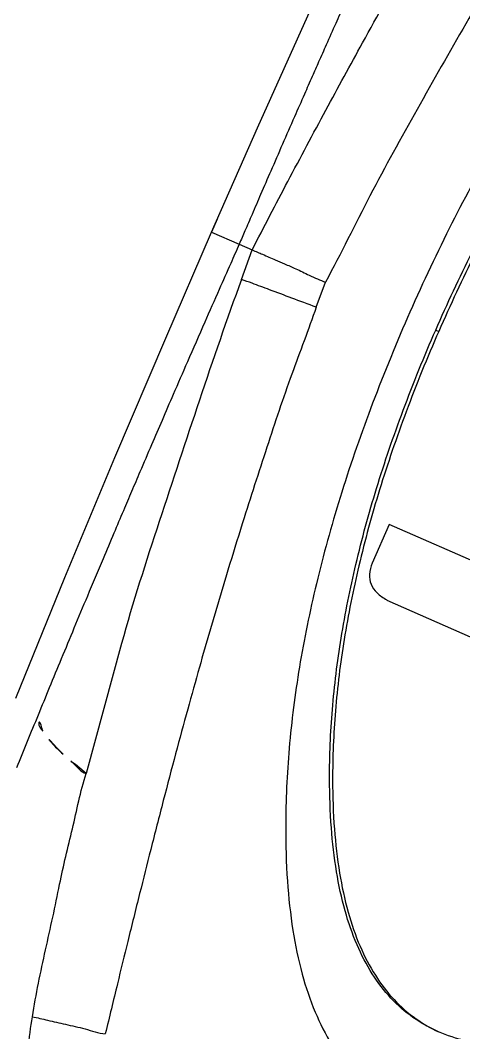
# Model space of a CAD drawing. Header units: millimetres. Extents: x 1145859089 to 1147511753, y -1047484727 to -1047247487.
# Drawn here: x 1146005592.07 to 1146005611.57, y -1047431332.1 to -1047431287.64 of the extents above; entities that cross this region are included whole.
import ezdxf
from ezdxf.xclip import XClip

# ---------------------------------------------------------------- set-up
doc = ezdxf.new("R2010")
doc.units = ezdxf.units.MM
doc.header["$LTSCALE"] = 100
doc.header["$MEASUREMENT"] = 0
doc.header["$XCLIPFRAME"] = 2
doc.layers.get('0').update_dxf_attribs({"linetype": 'CONTINUOUS'})
doc.layers.add('XREF', color=135, linetype='CONTINUOUS')
doc.layers.add('단지배치도$0$W240910', color=135, linetype='CONTINUOUS')

# ---------------------------------------------------------------- blocks, each defined once
blk = doc.blocks.new('단지배치도$0$zw$9902')
at = {"layer": '단지배치도$0$W240910', "linetype": 'ByBlock', "ltscale": 20}
for p, q in [((67461.676, -59923.055), (67464.016, -59917.847)), ((67459.654, -59927.64), (67461.676, -59923.055)), ((67459.9, -59927.079), (67459.654, -59927.64)), ((67457.637, -59932.291), (67459.654, -59927.64)), ((67459.654, -59927.64), (67460.868, -59928.171)), ((67460.868, -59928.171), (67461.44, -59928.421)), ((67460.971, -59929.719), (67461.44, -59928.421)), ((67464.247, -59930.937), (67464.665, -59929.832)), ((67469.508, -59931.94), (67469.642, -59931.998)), ((67455.402, -59937.544), (67457.637, -59932.291)), ((67453.205, -59942.814), (67455.402, -59937.544)), ((67467.461, -59940.478), (67466.718, -59942.178)), ((67473.96, -59943.321), (67467.461, -59940.478)), ((67451.045, -59948.099), (67453.205, -59942.814)), ((67467.351, -59943.805), (67474.007, -59946.716)), ((67455.695, -59945.707), (67454.133, -59951.408))]:
    blk.add_line(p, q, dxfattribs=at)
at = {"layer": '단지배치도$0$W240910'}
blk.add_arc((56404.253, -57219.78, 0), 12756.719, 322.5073299, 9.110085, dxfattribs=at)
at = {"layer": '단지배치도$0$W240910', "linetype": 'ByBlock', "ltscale": 20}
blk.add_arc((68123.925, -60224.75), 726.341, 157.675833, 157.873299, dxfattribs=at)
for points, knots in [([(67493.696, -59907.719), (67493.264, -59907.529), (67492.357, -59907.238), (67490.914, -59907.095), (67489.407, -59907.25), (67487.84, -59907.697), (67486.214, -59908.431), (67484.525, -59909.451), (67482.771, -59910.755), (67480.754, -59912.517), (67478.544, -59914.758), (67476.239, -59917.512), (67474.053, -59920.558), (67471.985, -59923.896), (67470.035, -59927.526), (67468.234, -59931.384), (67466.624, -59935.326), (67465.281, -59939.226), (67464.232, -59943.013), (67463.479, -59946.687), (67463.022, -59950.249), (67462.876, -59953.391), (67462.952, -59956.066), (67463.185, -59958.236), (67463.584, -59960.167), (67464.149, -59961.858), (67464.884, -59963.311), (67465.794, -59964.523), (67466.879, -59965.487), (67467.71, -59965.956), (67468.142, -59966.145)], [0, 0, 0, 0, 1.413182, 2.834148, 4.322514, 5.930416, 7.699453, 9.660999, 11.838121, 14.247704, 17.689668, 21.269748, 25.009586, 28.928178, 33.042044, 37.365468, 41.694091, 45.811845, 49.732988, 53.474028, 57.053964, 60.494463, 62.90047, 65.074832, 67.034455, 68.802419, 70.41008, 71.898956, 73.321006, 74.735573, 74.735573, 74.735573, 74.735573]), ([(67470.05, -59907.637), (67469.867, -59908.031), (67469.491, -59908.842), (67468.913, -59910.095), (67468.304, -59911.421), (67467.641, -59912.87), (67466.971, -59914.343), (67466.34, -59915.74), (67465.858, -59916.811), (67465.459, -59917.7), (67465.096, -59918.512), (67464.719, -59919.358), (67464.375, -59920.132), (67464.056, -59920.852), (67463.702, -59921.656), (67463.265, -59922.649), (67462.772, -59923.773), (67462.277, -59924.91), (67461.832, -59925.935), (67461.452, -59926.812), (67461.138, -59927.541), (67460.951, -59927.977), (67460.868, -59928.171)], [0, 0, 0, 0, 1.30232, 2.682145, 4.139488, 5.681888, 7.46195, 8.994361, 10.279153, 10.984886, 11.919185, 12.948395, 13.761332, 14.460806, 15.311977, 16.395281, 17.715739, 18.996063, 20.113646, 21.068948, 21.862387, 22.494313, 22.494313, 22.494313, 22.494313]), ([(67468.141, -59966.146), (67468.573, -59966.335), (67469.48, -59966.627), (67470.923, -59966.769), (67472.43, -59966.614), (67473.996, -59966.166), (67475.623, -59965.431), (67477.312, -59964.411), (67479.066, -59963.106), (67481.084, -59961.344), (67483.294, -59959.101), (67485.599, -59956.347), (67487.786, -59953.301), (67489.854, -59949.963), (67491.803, -59946.333), (67493.604, -59942.476), (67495.213, -59938.535), (67496.557, -59934.636), (67497.605, -59930.85), (67498.357, -59927.176), (67498.815, -59923.615), (67498.96, -59920.472), (67498.884, -59917.798), (67498.651, -59915.627), (67498.253, -59913.697), (67497.688, -59912.006), (67496.952, -59910.553), (67496.043, -59909.341), (67494.958, -59908.377), (67494.128, -59907.908), (67493.696, -59907.719)], [0, 0, 0, 0, 1.412766, 2.833461, 4.321746, 5.929778, 7.699157, 9.661244, 11.839094, 14.249578, 17.69248, 21.273155, 25.013227, 28.931683, 33.045041, 37.367585, 41.694975, 45.811725, 49.732095, 53.472597, 57.052228, 60.492655, 62.898636, 65.072954, 67.032507, 68.800365, 70.407871, 71.89653, 73.318297, 74.732515, 74.732515, 74.732515, 74.732515]), ([(67469.508, -59931.94), (67470.014, -59930.783), (67471.061, -59928.548), (67472.781, -59925.363), (67474.611, -59922.428), (67476.553, -59919.745), (67478.607, -59917.312), (67480.577, -59915.325), (67482.379, -59913.762), (67483.949, -59912.607), (67485.463, -59911.706), (67486.924, -59911.059), (67488.334, -59910.669), (67489.693, -59910.54), (67490.998, -59910.677), (67491.819, -59910.943), (67492.211, -59911.114)], [0, 0, 0, 0, 3.787928, 7.400997, 10.852194, 14.156419, 17.330636, 20.393975, 22.540099, 24.48139, 26.233366, 27.817115, 29.261118, 30.602782, 31.88848, 33.170672, 33.170672, 33.170672, 33.170672]), ([(67491.947, -59911.015), (67491.678, -59910.918), (67490.989, -59910.721), (67489.825, -59910.599), (67488.465, -59910.728), (67487.055, -59911.118), (67485.594, -59911.765), (67484.08, -59912.666), (67482.512, -59913.821), (67480.71, -59915.384), (67478.739, -59917.371), (67476.686, -59919.805), (67474.744, -59922.489), (67472.913, -59925.423), (67471.194, -59928.607), (67470.148, -59930.842), (67469.642, -59931.998)], [0, 0, 0, 0, 0.857072, 2.143513, 3.48566, 4.929829, 6.513411, 8.264891, 10.205374, 12.350393, 15.415003, 18.590005, 21.894496, 25.345424, 28.957677, 32.744241, 32.744241, 32.744241, 32.744241]), ([(67461.44, -59928.421), (67461.955, -59927.414), (67463.028, -59925.363), (67464.645, -59922.332), (67466.41, -59919.107), (67468.119, -59916.028), (67469.353, -59913.969), (67469.861, -59913.074)], [0, 0, 0, 0, 3.394054, 6.942998, 10.306959, 14.421481, 17.507816, 17.507816, 17.507816, 17.507816]), ([(67472.971, -59914.883), (67472.241, -59916.077), (67470.797, -59918.525), (67468.683, -59922.248), (67466.59, -59926.008), (67465.341, -59928.583), (67464.665, -59929.832)], [0, 0, 0, 0, 4.199429, 8.524364, 12.844117, 17.106084, 17.106084, 17.106084, 17.106084]), ([(67460.868, -59928.171), (67460.742, -59928.452), (67460.448, -59929.115), (67459.941, -59930.258), (67459.306, -59931.699), (67458.632, -59933.237), (67458.008, -59934.673), (67457.482, -59935.887), (67456.995, -59937.019), (67456.549, -59938.06), (67456.136, -59939.025), (67455.754, -59939.922), (67455.336, -59940.908), (67454.808, -59942.159), (67454.223, -59943.551), (67453.611, -59945.014), (67453.054, -59946.354), (67452.528, -59947.625), (67452.189, -59948.451), (67452.024, -59948.852)], [0, 0, 0, 0, 0.924484, 2.174977, 3.752102, 5.648873, 7.212033, 8.45034, 9.617467, 10.909322, 11.846394, 12.764799, 13.835881, 15.059641, 16.8379, 18.366159, 19.815845, 21.191777, 22.49399, 22.49399, 22.49399, 22.49399]), ([(67461.44, -59928.421), (67461.589, -59928.493), (67461.934, -59928.625), (67462.401, -59928.839), (67462.888, -59929.045), (67463.389, -59929.26), (67463.867, -59929.497), (67464.303, -59929.694), (67464.542, -59929.801), (67464.665, -59929.832)], [0, 0, 0, 0, 0.497017, 1.104706, 1.542675, 2.084213, 2.739735, 3.141401, 3.520797, 3.520797, 3.520797, 3.520797]), ([(67460.971, -59929.719), (67460.318, -59931.475), (67459.113, -59935.02), (67457.347, -59940.346), (67456.189, -59943.904), (67455.695, -59945.707)], [0, 0, 0, 0, 5.619494, 11.229156, 16.838063, 16.838063, 16.838063, 16.838063]), ([(67464.247, -59930.937), (67463.892, -59930.803), (67463.21, -59930.548), (67462.272, -59930.198), (67461.535, -59929.925), (67461.125, -59929.775), (67460.971, -59929.719)], [0, 0, 0, 0, 1.136727, 2.184905, 3.002441, 3.494841, 3.494841, 3.494841, 3.494841]), ([(67464.247, -59930.937), (67463.919, -59931.925), (67463.121, -59933.949), (67462.073, -59937.114), (67461.022, -59940.35), (67460.039, -59943.571), (67459.414, -59945.688), (67459.119, -59946.745)], [0, 0, 0, 0, 3.123294, 6.522203, 10.00203, 13.329648, 16.623577, 16.623577, 16.623577, 16.623577]), ([(67465.997, -59942.23), (67466.262, -59941.109), (67466.887, -59938.831), (67468.065, -59935.397), (67469, -59933.103), (67469.508, -59931.94)], [0, 0, 0, 0, 3.455085, 7.079122, 10.885055, 10.885055, 10.885055, 10.885055]), ([(67469.642, -59931.998), (67469.133, -59933.161), (67468.197, -59935.457), (67467.02, -59938.892), (67466.395, -59941.17), (67466.129, -59942.29)], [0, 0, 0, 0, 3.807337, 7.432214, 10.887577, 10.887577, 10.887577, 10.887577]), ([(67466.718, -59942.178), (67466.652, -59942.333), (67466.567, -59942.643), (67466.633, -59943.119), (67466.922, -59943.517), (67467.202, -59943.702), (67467.361, -59943.786)], [0, 0, 0, 0, 0.504743, 0.941483, 1.392538, 1.933735, 1.933735, 1.933735, 1.933735]), ([(67469.625, -59962.754), (67469.233, -59962.583), (67468.48, -59962.16), (67467.494, -59961.294), (67466.665, -59960.208), (67465.994, -59958.907), (67465.475, -59957.394), (67465.107, -59955.669), (67464.887, -59953.731), (67464.808, -59951.352), (67464.925, -59948.565), (67465.317, -59945.415), (67465.743, -59943.3), (67465.997, -59942.23)], [0, 0, 0, 0, 1.282309, 2.568702, 3.911493, 5.356883, 6.942129, 8.695597, 10.638295, 12.785687, 15.832353, 18.996508, 22.297572, 22.297572, 22.297572, 22.297572]), ([(67466.129, -59942.29), (67465.876, -59943.361), (67465.449, -59945.475), (67465.058, -59948.624), (67464.941, -59951.411), (67465.021, -59953.79), (67465.241, -59955.729), (67465.609, -59957.455), (67466.128, -59958.968), (67466.8, -59960.268), (67467.628, -59961.354), (67468.578, -59962.188), (67469.282, -59962.593), (67469.625, -59962.753)], [0, 0, 0, 0, 3.300789, 6.464136, 9.509494, 11.658, 13.601515, 15.355484, 16.940899, 18.386121, 19.728421, 21.014056, 22.150701, 22.150701, 22.150701, 22.150701]), ([(67459.119, -59946.745), (67458.947, -59947.362), (67458.59, -59948.627), (67458.062, -59950.58), (67457.52, -59952.633), (67456.994, -59954.68), (67456.474, -59956.743), (67455.988, -59958.707), (67455.484, -59960.759), (67455.16, -59962.111), (67454.98, -59962.842)], [0, 0, 0, 0, 1.921349, 3.943886, 6.06771, 8.292911, 10.283244, 12.450383, 14.361772, 16.62152, 16.62152, 16.62152, 16.62152]), ([(67452.227, -59949.562), (67452.155, -59949.447), (67451.964, -59949.256), (67452.115, -59949.071), (67452.167, -59949.028)], [0, 0, 0, 0, 0.4061503, 0.608593, 0.608593, 0.608593, 0.608593]), ([(67453.121, -59950.567), (67452.944, -59950.404), (67452.624, -59950.088), (67452.338, -59949.738), (67452.227, -59949.562)], [0, 0, 0, 0, 0.721787, 1.348123, 1.348123, 1.348123, 1.348123]), ([(67454.135, -59951.409), (67453.908, -59951.352), (67453.62, -59950.96), (67453.272, -59950.707), (67453.121, -59950.567)], [0, 0, 0, 0, 0.700573, 1.317894, 1.317894, 1.317894, 1.317894]), ([(67452.973, -59956.277), (67453.134, -59955.46), (67453.562, -59953.847), (67453.89, -59952.207), (67454.135, -59951.409)], [0, 0, 0, 0, 2.498561, 5.005178, 5.005178, 5.005178, 5.005178]), ([(67485.178, -59954.188), (67484.54, -59955), (67483.212, -59956.571), (67481.258, -59958.54), (67479.456, -59960.104), (67477.887, -59961.26), (67476.372, -59962.162), (67474.911, -59962.809), (67473.501, -59963.199), (67472.142, -59963.329), (67470.837, -59963.192), (67470.016, -59962.926), (67469.625, -59962.754)], [0, 0, 0, 0, 3.100301, 6.164201, 8.310829, 10.252524, 12.004801, 13.58875, 15.032856, 16.37454, 17.660197, 18.94232, 18.94232, 18.94232, 18.94232]), ([(67451.775, -59962.093), (67451.931, -59961.109), (67452.344, -59959.172), (67452.783, -59957.242), (67452.973, -59956.277)], [0, 0, 0, 0, 2.986497, 5.937873, 5.937873, 5.937873, 5.937873]), ([(67451.614, -59964.876), (67451.589, -59964.416), (67451.566, -59963.482), (67451.705, -59962.558), (67451.775, -59962.093)], [0, 0, 0, 0, 1.381377, 2.793775, 2.793775, 2.793775, 2.793775]), ([(67451.775, -59962.093), (67451.998, -59962.142), (67452.482, -59962.252), (67453.252, -59962.437), (67454.102, -59962.609), (67454.675, -59962.82), (67454.98, -59962.842)], [0, 0, 0, 0, 0.685243, 1.490326, 2.374935, 3.291707, 3.291707, 3.291707, 3.291707])]:
    blk.add_open_spline(points, degree=3, knots=knots, dxfattribs=at)
blk = doc.blocks.new('단지배치도')
blk.add_blockref('단지배치도$0$zw$9902', (141034.193, 142437.157))

msp = doc.modelspace()

# ---------------------------------------------------------------- block references
at = {"layer": 'XREF'}
ref = msp.add_blockref('단지배치도', (1145797106.633357, -1047513806.462535), dxfattribs=at)
XClip(ref).set_block_clipping_path([(72982.4064819524, 34919.7593965298), (360382.4067475507, 255319.7593436697)])

doc.saveas('drawing.dxf')
